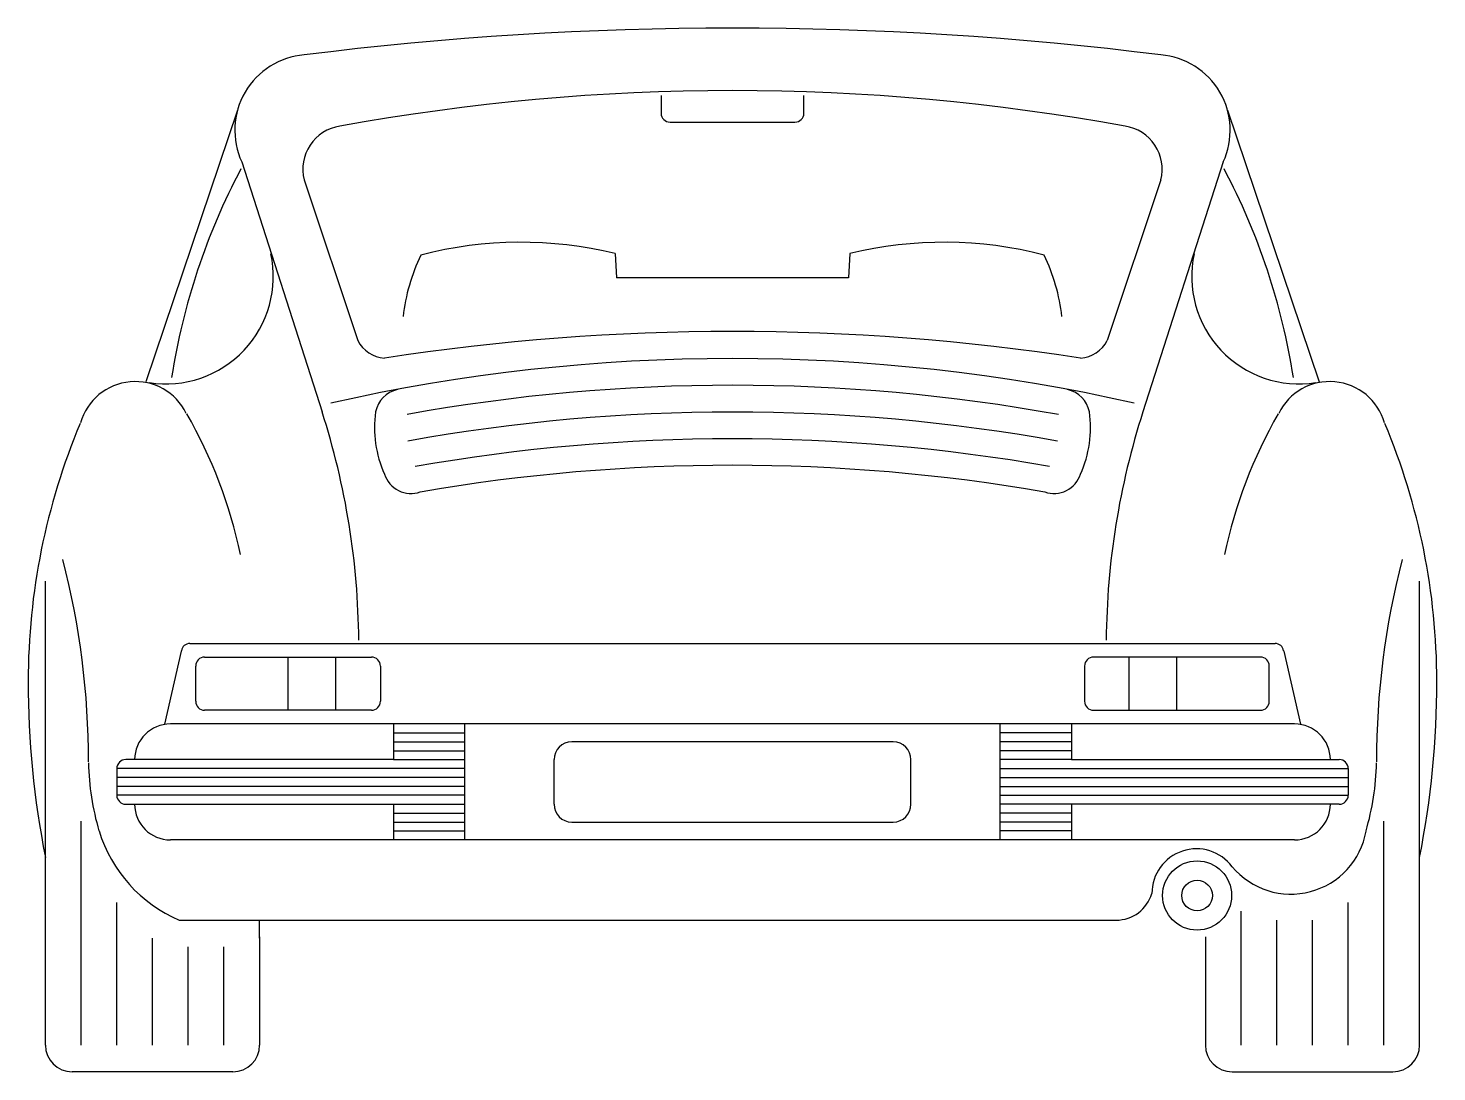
# Model space of a CAD drawing. Extents: x -0.95 to 0.95, y 0 to 1.4.
import ezdxf

# ---------------------------------------------------------------- set-up
doc = ezdxf.new("R2010")
doc.units = 0
doc.header["$LTSCALE"] = 0.0006
doc.header["$MEASUREMENT"] = 0
doc.layers.get('0').update_dxf_attribs({"linetype": 'CONTINUOUS'})

msp = doc.modelspace()

# ---------------------------------------------------------------- linework, layer by layer
for p, q in [((-0.096, 1.3136), (-0.096, 1.2896)), ((0.096, 1.2896), (0.096, 1.3136)), ((-0.6657, 1.2936), (-0.789, 0.9281)), ((0.6657, 1.2936), (0.789, 0.9281)), ((-0.084, 1.2776), (0.084, 1.2776)), ((-0.66, 1.224), (-0.552, 0.888)), ((0.66, 1.224), (0.552, 0.888)), ((-0.576, 1.2), (-0.504, 0.984)), ((0.576, 1.2), (0.504, 0.984)), ((-0.1577, 1.1008), (-0.156, 1.068)), ((0.1577, 1.1008), (0.156, 1.068)), ((0.156, 1.068), (-0.156, 1.068)), ((-0.924, 0.036), (-0.924, 0.66)), ((0.924, 0.036), (0.924, 0.66)), ((-0.7296, 0.5762), (0.7296, 0.5762)), ((-0.7413, 0.5661), (-0.7639, 0.4675)), ((-0.7413, 0.5664), (-0.7413, 0.5661)), ((-0.7099, 0.5579), (-0.4855, 0.5579)), ((-0.5977, 0.4865), (-0.5977, 0.5579)), ((-0.5334, 0.4865), (-0.5334, 0.5579)), ((0.7099, 0.5579), (0.4855, 0.5579)), ((0.5334, 0.4865), (0.5334, 0.5579)), ((0.5977, 0.4865), (0.5977, 0.5579)), ((0.7413, 0.5664), (0.7413, 0.5661)), ((0.7413, 0.5661), (0.7639, 0.4675)), ((-0.7219, 0.4985), (-0.7219, 0.5459)), ((-0.4735, 0.5459), (-0.4735, 0.4985)), ((0.4735, 0.5459), (0.4735, 0.4985)), ((0.7219, 0.4985), (0.7219, 0.5459)), ((-0.4855, 0.4865), (-0.7099, 0.4865)), ((0.4855, 0.4865), (0.7099, 0.4865)), ((0.756, 0.468), (-0.756, 0.468)), ((-0.456, 0.468), (-0.456, 0.42)), ((-0.456, 0.456), (-0.36, 0.456)), ((-0.36, 0.312), (-0.36, 0.468)), ((0.36, 0.312), (0.36, 0.468)), ((0.456, 0.456), (0.36, 0.456)), ((0.456, 0.468), (0.456, 0.42)), ((-0.456, 0.444), (-0.36, 0.444)), ((0.216, 0.444), (-0.216, 0.444)), ((0.456, 0.444), (0.36, 0.444)), ((-0.456, 0.42), (-0.816, 0.42)), ((-0.456, 0.432), (-0.36, 0.432)), ((-0.456, 0.42), (-0.36, 0.42)), ((-0.24, 0.36), (-0.24, 0.42)), ((0.24, 0.36), (0.24, 0.42)), ((0.456, 0.432), (0.36, 0.432)), ((0.456, 0.42), (0.36, 0.42)), ((0.456, 0.42), (0.816, 0.42)), ((-0.828, 0.408), (-0.828, 0.372)), ((-0.36, 0.408), (-0.828, 0.408)), ((0.36, 0.408), (0.828, 0.408)), ((0.828, 0.408), (0.828, 0.372)), ((-0.36, 0.396), (-0.828, 0.396)), ((-0.36, 0.384), (-0.828, 0.384)), ((0.36, 0.396), (0.828, 0.396)), ((0.36, 0.384), (0.828, 0.384)), ((-0.36, 0.372), (-0.828, 0.372)), ((-0.816, 0.36), (-0.456, 0.36)), ((-0.456, 0.36), (-0.456, 0.312)), ((-0.456, 0.36), (-0.36, 0.36)), ((0.36, 0.372), (0.828, 0.372)), ((0.456, 0.36), (0.36, 0.36)), ((0.456, 0.36), (0.456, 0.312)), ((0.816, 0.36), (0.456, 0.36)), ((-0.456, 0.348), (-0.36, 0.348)), ((0.456, 0.348), (0.36, 0.348)), ((-0.876, 0.036), (-0.876, 0.3374)), ((-0.456, 0.336), (-0.36, 0.336)), ((-0.456, 0.324), (-0.36, 0.324)), ((-0.216, 0.336), (0.216, 0.336)), ((0.456, 0.336), (0.36, 0.336)), ((0.456, 0.324), (0.36, 0.324)), ((0.876, 0.036), (0.876, 0.3374)), ((0.756, 0.312), (-0.756, 0.312)), ((-0.828, 0.036), (-0.828, 0.228)), ((0.828, 0.036), (0.828, 0.228)), ((0.684, 0.036), (0.684, 0.216)), ((-0.744, 0.204), (0.516, 0.204)), ((-0.636, 0.18), (-0.636, 0.204)), ((0.732, 0.036), (0.732, 0.204)), ((0.78, 0.036), (0.78, 0.204)), ((-0.78, 0.168), (-0.78, 0.18)), ((-0.636, 0.1817), (-0.636, 0.036)), ((0.636, 0.1817), (0.636, 0.036)), ((-0.78, 0.036), (-0.78, 0.168)), ((-0.732, 0.156), (-0.732, 0.168)), ((-0.732, 0.144), (-0.732, 0.156)), ((-0.684, 0.156), (-0.684, 0.168)), ((-0.684, 0.144), (-0.684, 0.156)), ((-0.732, 0.036), (-0.732, 0.144)), ((-0.684, 0.036), (-0.684, 0.144)), ((-0.672, 0), (-0.888, 0)), ((0.672, 0), (0.888, 0))]:
    msp.add_line(p, q)
for radius in [0.0465, 0.0206]:
    msp.add_circle((0.6248, 0.2372), radius)
for centre, radius, start, end in [((0, -3.222), 4.626, 82.8473, 97.1527), ((-0.5675, 1.2666), 0.1018, 94.7636, 204.7235), ((0.5675, 1.2666), 0.1018, 335.2765, 85.2364), ((0, -1.608), 2.928, 79.6111, 100.3889), ((-0.084, 1.2896), 0.012, 180, 270), ((0.084, 1.2896), 0.012, 270, 0), ((-0.52, 1.2146), 0.0579, 97.9764, 194.6435), ((0.52, 1.2146), 0.0579, 345.3565, 82.0236), ((0.1284, 0.7968), 0.8933, 152.1093, 171.1552), ((-0.1284, 0.7968), 0.8933, 8.8448, 27.8907), ((-0.7621, 1.07), 0.1446, 261.1582, 12.2133), ((-0.2844, 0.5813), 0.5347, 76.2947, 104.5811), ((0.2844, 0.5813), 0.5347, 75.4189, 103.7053), ((0.7621, 1.07), 0.1446, 167.7867, 278.8418), ((-0.1851, 0.9859), 0.2597, 154.2873, 173.3573), ((0.1851, 0.9859), 0.2597, 6.6427, 25.7127), ((0, -2.064), 3.06, 81.2026, 98.7974), ((-0.465, 1.0035), 0.0436, 206.5651, 266.0548), ((0.465, 1.0035), 0.0436, 273.9452, 333.4349), ((0, -1.5004), 2.46, 77.3196, 102.6804), ((-0.8032, 0.8521), 0.0765, 26.1652, 164.1748), ((0.8032, 0.8521), 0.0765, 15.8252, 153.8348), ((-0.442, 0.8802), 0.0388, 103.0221, 168.3875), ((0, -1.5364), 2.46, 79.7332, 100.2476), ((0.442, 0.8802), 0.0388, 11.6125, 76.9779), ((-0.0517, 0.5253), 0.8955, 157.2226, 180), ((-1.2985, 0.5613), 0.6509, 11.9264, 29.8549), ((-1.5272, 0.5735), 1.0246, 0.4109, 17.8732), ((-0.33, 0.8666), 0.1515, 171.8699, 204.3903), ((0, -1.5724), 2.46, 79.7703, 100.224), ((0.33, 0.8666), 0.1515, 335.6097, 8.1301), ((1.5272, 0.5735), 1.0246, 162.1268, 179.5891), ((1.2985, 0.5613), 0.6509, 150.1451, 168.0736), ((0.0517, 0.5253), 0.8955, 0, 22.7774), ((0, -1.6084), 2.46, 80.021, 99.9856), ((0, -1.652), 2.468, 80.2018, 99.7982), ((-0.4322, 0.8156), 0.0376, 197.9675, 288.9024), ((0.4322, 0.8156), 0.0376, 251.0976, 342.0325), ((-1.9548, 0.417), 1.0888, 0, 14.4763), ((1.9548, 0.417), 1.0888, 165.5237, 180), ((-0.7296, 0.5644), 0.0118, 90, 170.2781), ((0.7296, 0.5644), 0.0118, 9.7219, 90), ((-0.7099, 0.5459), 0.012, 90, 180), ((-0.4855, 0.5459), 0.012, 0, 90), ((0.4855, 0.5459), 0.012, 90, 180), ((0.7099, 0.5459), 0.012, 0, 90), ((0.2756, 0.5253), 1.2228, 180, 191.1653), ((-0.2756, 0.5253), 1.2228, 348.8347, 0), ((-0.7099, 0.4985), 0.012, 180, 270), ((-0.4855, 0.4985), 0.012, 270, 0), ((0.4855, 0.4985), 0.012, 180, 270), ((0.7099, 0.4985), 0.012, 270, 0), ((-0.756, 0.42), 0.048, 90, 180), ((0.756, 0.42), 0.048, 0, 90), ((-0.216, 0.42), 0.024, 90, 180), ((0.216, 0.42), 0.024, 0, 90), ((-0.816, 0.408), 0.012, 90, 180), ((0.816, 0.408), 0.012, 0, 90), ((-0.5079, 0.4238), 0.3583, 181.3014, 196.1709), ((0.5079, 0.4238), 0.3583, 343.8291, 358.6986), ((-0.816, 0.372), 0.012, 180, 270), ((-0.756, 0.36), 0.048, 180, 270), ((-0.216, 0.36), 0.024, 180, 270), ((0.216, 0.36), 0.024, 270, 0), ((0.756, 0.36), 0.048, 270, 0), ((0.816, 0.372), 0.012, 270, 0), ((-0.6686, 0.3804), 0.1918, 197.1027, 246.8717), ((0.7509, 0.3417), 0.1027, 219.8056, 350.0573), ((0.624, 0.24), 0.06, 36.8699, 180), ((0.5156, 0.2545), 0.0505, 270.4429, 343.2969), ((-0.888, 0.036), 0.036, 180, 270), ((-0.672, 0.036), 0.036, 270, 0), ((0.672, 0.036), 0.036, 180, 270), ((0.888, 0.036), 0.036, 270, 0)]:
    msp.add_arc(centre, radius, start, end)

doc.saveas('drawing.dxf')
